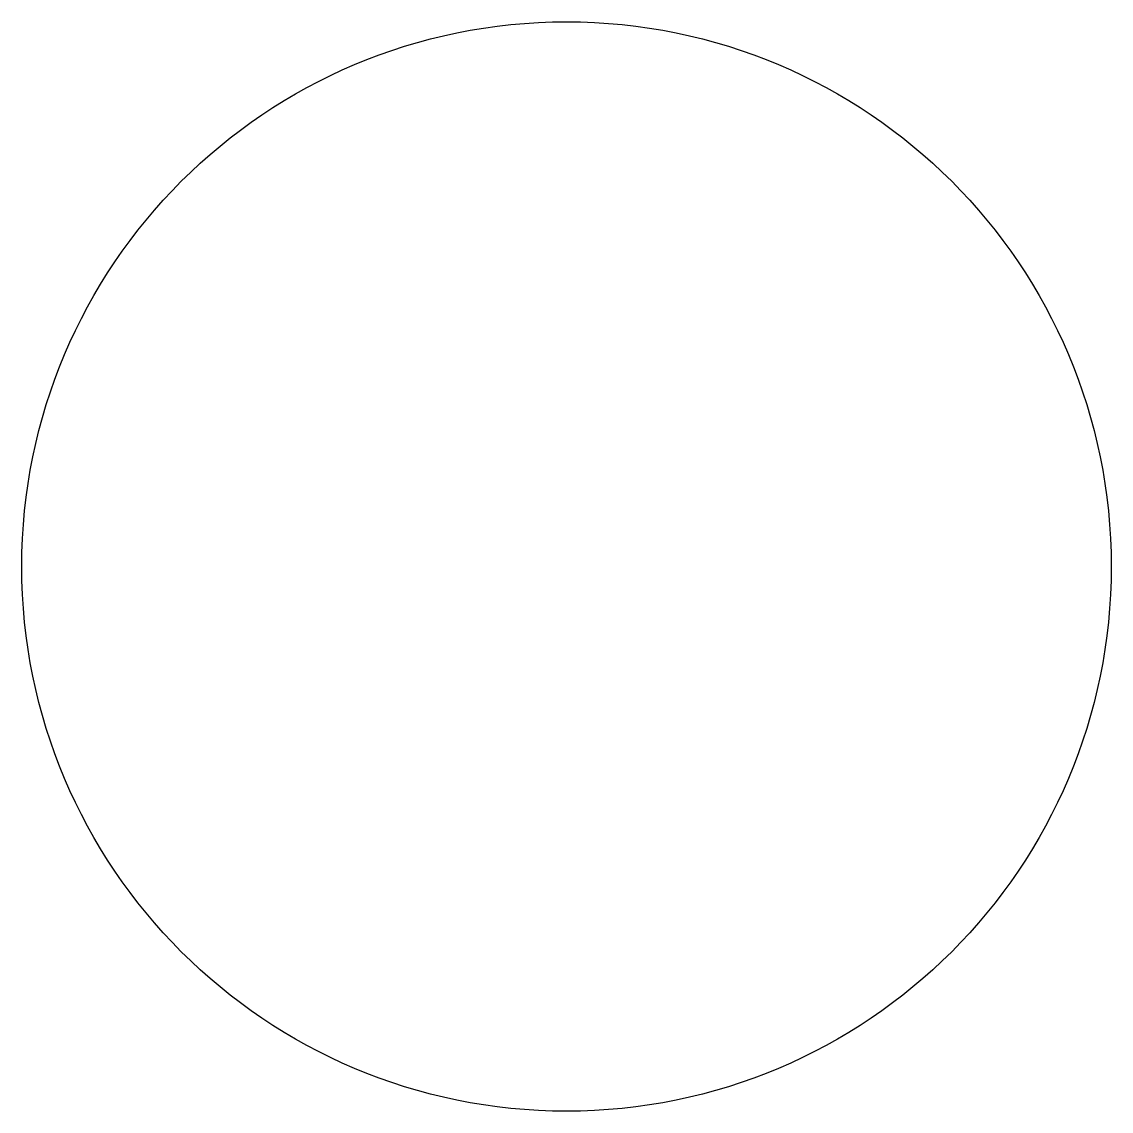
# Model space of a CAD drawing. Extents: x -2.2 to 2.2, y -2.2 to 2.2.
import ezdxf

# ---------------------------------------------------------------- set-up
doc = ezdxf.new("R2010")
doc.units = 0
doc.header["$MEASUREMENT"] = 0
doc.layers.add('CUT', color=7, linetype='Continuous')

msp = doc.modelspace()

# ---------------------------------------------------------------- linework, layer by layer
at = {"layer": 'CUT', "color": 1}
msp.add_circle((0, 0), 2.2, dxfattribs=at)

doc.saveas('drawing.dxf')
